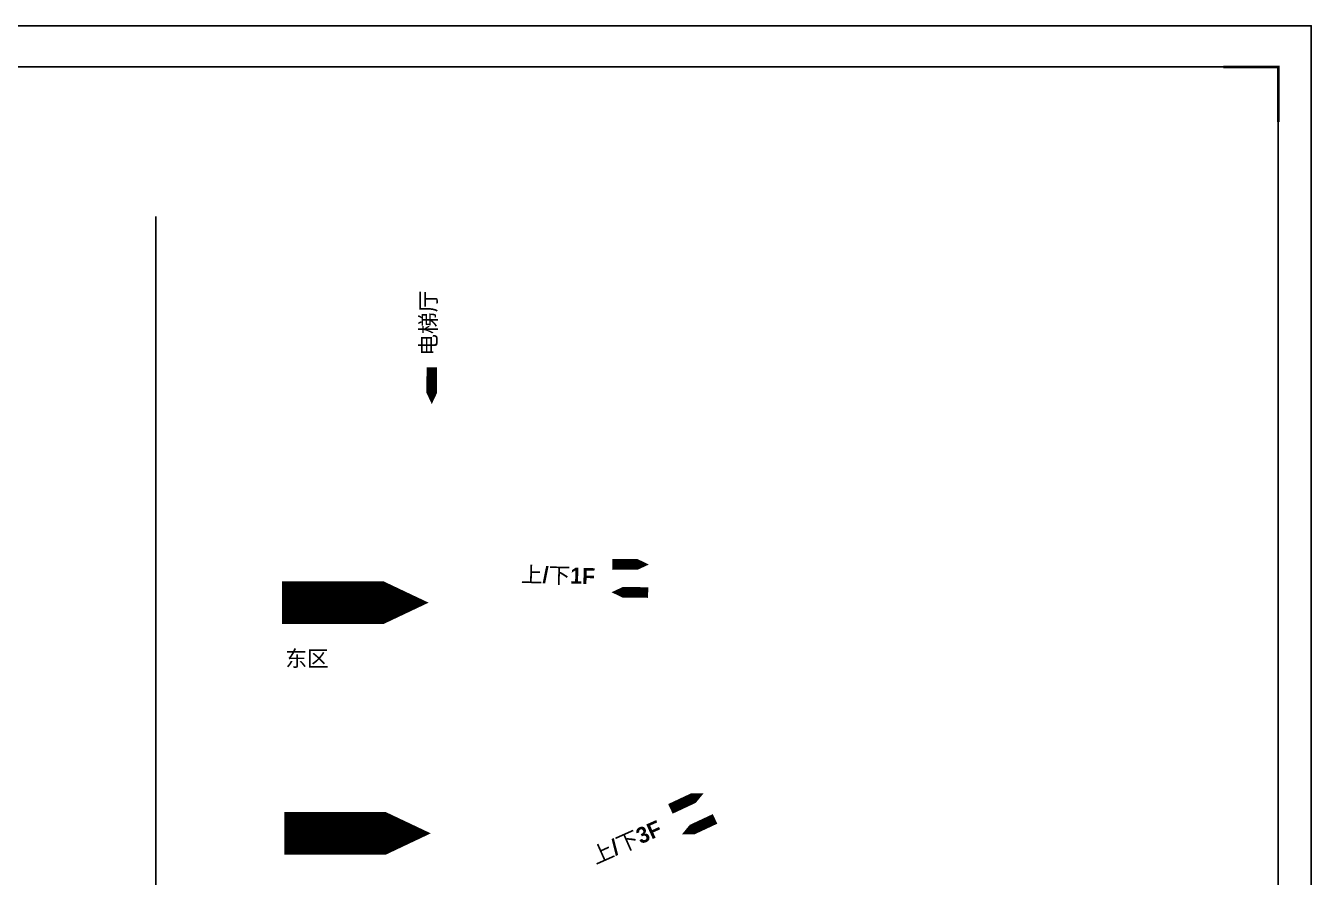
# Model space of a CAD drawing. Header units: inches. Extents: x -17552 to 36880, y -24560 to 13931.
# Drawn here: x 6602 to 36880, y -6135 to 13931 of the extents above; entities that cross this region are included whole.
import ezdxf

# ---------------------------------------------------------------- set-up
doc = ezdxf.new("R2010")
doc.units = ezdxf.units.IN
doc.header["$MEASUREMENT"] = 0
doc.styles.get("Standard").update_dxf_attribs({"font": 'arial.ttf'})

msp = doc.modelspace()

# ---------------------------------------------------------------- linework, layer by layer
msp.add_line((9663.8, 9435.7), (9663.8, -16205))
for points in [[(-17552.2, -21968.2), (-17552.2, 13931), (34287.8, 13931)], [(34287.8, 13931), (36879.8, 13931), (36879.8, 11339)], [(34287.8, -24560.2), (36879.8, -24560.2), (36879.8, 11339)]]:
    msp.add_lwpolyline(points)
msp.add_lwpolyline([(-16774.6, 12959), (36102.2, 12959), (36102.2, -23588.2), (-16774.6, -23588.2)], close=True)
at = {"const_width": 64.8}
msp.add_lwpolyline([(36102.2, 11663), (36102.2, 12959), (34806.2, 12959)], dxfattribs=at)
at = {"color": 240, "true_color": 0xed1f24}
for points in [[(16166.9, 5878.2, 250, 250, 0), (16166.4, 5543.1, 500, 0, 0), (16165.7, 5015.3, 0, 0, 0)], [(12639.6, 335.7, 1000, 1000, 0), (13980.1, 335.7, 2000, 0, 0), (16091.3, 335.7, 0, 0, 0)], [(20415.3, 1241.1, 250, 250, 0), (20750.4, 1238.4, 500, 0, 0), (21278.2, 1234.1, 0, 0, 0)], [(21262.2, 574.6, 250, 250, 0), (20927.1, 577.3, 500, 0, 0), (20399.3, 581.6, 0, 0, 0)], [(21786, -4523.1, 250, 250, 0), (22089.5, -4381.1, 500, 0, 0), (22567.5, -4157.3, 0, 0, 0)], [(12690.9, -5100.2, 1000, 1000, 0), (14031.4, -5100.2, 2000, 0, 0), (16142.6, -5100.2, 0, 0, 0)], [(22837.5, -4759.2, 250, 250, 0), (22534, -4901.2, 500, 0, 0), (22056, -5125, 0, 0, 0)]]:
    msp.add_lwpolyline(points, format="xyseb", dxfattribs=at)

# ---------------------------------------------------------------- texts
at = {"color": 240, "true_color": 0xed1f24, "char_height": 375, "width": 6396.416, "attachment_point": 1}
for s, insert, rotation in [('{\\fDengXian|b1|i0|c134|p2;电梯厅}', (15895.6, 6153.8), 90), ('{\\fDengXian|b1|i0|c134|p2;上/下1F}', (18270.9, 1193), 358.50424), ('{\\fDengXian|b1|i0|c134|p2;上/下3F}', (19872, -5491.4), 24.05441)]:
    msp.add_mtext(s, dxfattribs=dict(at, insert=insert, rotation=rotation))
at = {"color": 240, "true_color": 0xed1f24, "insert": (12715.4, -792.5), "char_height": 375, "width": 6396.416, "attachment_point": 1}
msp.add_mtext('{\\fDengXian|b1|i0|c134|p2;东区}', dxfattribs=at)

doc.saveas('drawing.dxf')
